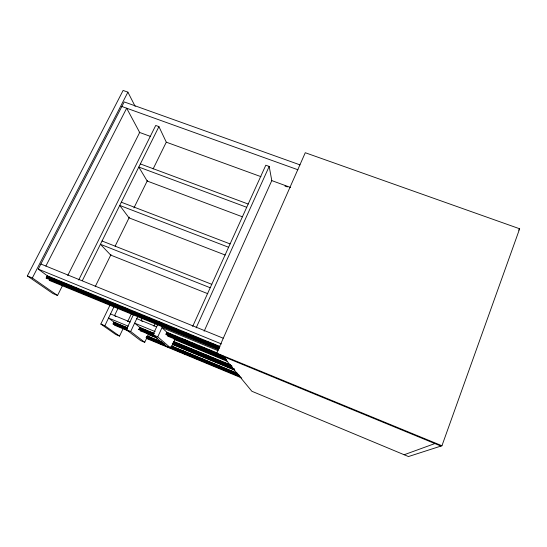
<?xml version="1.0" encoding="UTF-8"?>
<svg xmlns="http://www.w3.org/2000/svg" width="547" height="547" viewBox="0 0 547 547"><rect width="100%" height="100%" fill="white"/><g stroke="black" fill="none" stroke-linecap="round" stroke-linejoin="round"><path stroke-width="0.82" d="M66.618 284.125L67.007 284.194M50.755 277.493L47.329 276.262L46.18 278.149L47.357 275.832L219.983 346.477M49.784 279.202L49.339 280.447L49.647 279.1L52.02 280.071M127.389 328.043L113.967 322.484L113.113 324.022L114.015 322.156L127.369 327.68M115.314 324.398L115.034 325.444L115.396 324.46M154.78 336.09L138.904 329.499L139.861 327.462L154.076 333.328M154.015 333.684L139.806 327.817L138.986 329.561M141.058 329.848L140.736 330.99L141.133 329.916M226.807 360.466L167.58 336.07L167.943 334.832M167.833 335.516L168.011 334.901M223.094 356.446L251.846 391.249L408.472 456.547L441.942 445.75L519.65 228.776L305.274 152.729L216.701 353.136L217.603 354.189L440.957 446.065M214.909 359.106L215.675 359.119M208.099 356.446L208.612 356.364M204.134 331.222L271.791 180.606L269.179 166.425L265.808 165.208L192.667 326.436M196.161 327.858L269.179 166.425M177.488 348.685L176.401 348.227L176.852 348.692M157.604 324.809L152.921 334.867L166.459 346.347L170.931 348.2L175.184 338.894M178.691 337.868L178.541 337.444M169.693 334.032L170.076 333.773L169.926 334.094M169.857 334.026L170.001 333.704L166.821 332.658M223.914 357.095L166.452 333.451L165.864 334.497L226.567 359.529M166.712 332.897L166.897 332.268L217.282 352.986M170.931 348.2L157.748 336.863L162.76 326.053M153.953 326.224L155.027 323.913M133.242 315.072L126.302 329.697L140.654 340.617L144.736 342.313L148.702 333.82M139.806 327.817L142.74 328.781L140.688 328.282M142.22 318.169L141.133 320.474L142.357 321.54M144.736 342.313L130.685 331.509L137.974 316.091M110.125 304.877L100.839 324.056L115.793 334.532L119.547 336.09L123.212 328.398M124.039 326.894L125.885 327.352M127.636 321.643L131.307 313.923M126.179 308.911L126.152 308.446M119.547 336.09L104.846 325.725L114.227 306.272M118.22 307.913L114.528 315.592L115.82 316.61M95.185 286.703L110.986 254.581M115.123 246.171L129.42 217.111M133.933 207.935L147.478 180.407M153.119 168.934L166.288 142.172L158.924 126.61L155.731 125.454L78.686 279.996M82.365 280.577L158.924 126.61M135.171 106.385L127.902 92.156L123.109 90.453L27.35 275.927L52.943 293.561L57.538 295.462L62.508 285.575M67.746 275.497L139.676 132.477L126.665 108.21L45.88 266.054M48.56 276.72L38.29 269.131L124.203 101.92L300.057 164.893M57.538 295.462L32.341 277.979L127.902 92.156M166.199 334.012L166.637 332.829L223.333 356.145M518.624 230.137L519.65 228.776M404.165 454.748L434.879 443.562M210.294 342.969L211.094 343.27M185.16 340.077L186.178 340.514M213.877 344.309L213.474 344.234M121.858 106.48L297.91 169.761M205.433 354.832L206.479 355.297M208.181 355.899L209.145 356.357M139.17 132.292L150.384 136.381M166.404 142.213L260.933 176.654M271.346 180.448L290.573 187.45M284.96 186.062L287.366 186.937M174.117 347.618L173.83 347.591M140.367 163.929L248.188 204.045M246.718 207.292L138.815 167.054L147.17 181.03L242.444 216.824M121.325 202.226L230.096 243.921M228.584 247.258L119.731 205.426L129.044 217.863L225.186 255.025M122.309 306.922L122.74 307.099M188.688 341.581L188.045 341.396L188.407 341.636M102.05 240.995L211.771 284.324M210.219 287.749L100.416 244.277L110.726 255.107L207.785 293.698M150.842 332.309L150.575 332.296M181.536 350.381L181.242 350.347M183.115 351.468L183.539 351.283L183.019 350.996M40.909 264.03L223.108 338.169M38.29 269.131L221.48 343.96M49.695 277.233L57.572 280.454M59.144 281.103L61.51 282.067M63.09 282.717L67.028 284.331M68.601 284.973L70.966 285.937M74.118 287.23L78.843 289.165M80.423 289.807L84.361 291.421M85.934 292.071L88.299 293.035M89.879 293.684L92.238 294.648M95.39 295.941L97.756 296.905M99.328 297.554L105.633 300.132M107.212 300.775L109.571 301.746M111.15 302.388L115.089 304.002M116.668 304.645L119.027 305.616M122.179 306.908L123.759 307.551M126.118 308.515L129.27 309.807M134.001 311.742L136.367 312.713M137.94 313.356L140.305 314.327M143.458 315.612L145.817 316.583M147.396 317.226L150.548 318.518M158.425 321.739L163.156 323.68M164.729 324.323L167.095 325.287M174.185 328.193L176.551 329.157M182.062 331.42L184.428 332.385M186.001 333.027L189.946 334.641M191.518 335.29L193.884 336.255M195.457 336.904L197.823 337.868M206.492 341.417L211.217 343.352M212.79 343.995L215.156 344.966M216.735 345.608L219.094 346.579M47.063 276.413L219.709 347.092M46.905 277.09L219.497 347.783M46.474 277.568L219.162 348.33M67.042 286.231L69.414 287.202M71.001 287.852L73.366 288.823M88.388 294.977L90.761 295.954M92.347 296.597L94.72 297.568M109.742 303.729L112.108 304.7M113.694 305.349L117.646 306.97M131.089 312.474L133.461 313.452M135.041 314.094L138.993 315.715M152.435 321.226L154.808 322.197M169.83 328.35L172.202 329.328M173.782 329.971L176.155 330.949M191.177 337.102L193.549 338.073M195.129 338.723L197.501 339.694M212.523 345.854L214.896 346.825M216.475 347.468L218.848 348.446M46.18 278.149L218.896 348.952M49.497 279.777L218.629 349.123M49.203 280.351L218.479 349.793M218.137 350.73L162.001 327.687L167.553 332.891M136.757 318.675L156.449 326.771M169.18 333.629L171.546 334.6M173.119 335.249L176.264 336.542M180.989 338.484L188.859 341.718M190.431 342.367L192.79 343.338M194.37 343.988L196.729 344.959M199.874 346.251L202.24 347.222M203.812 347.871L210.11 350.456M211.682 351.106L214.041 352.077M216.701 353.136L441.942 445.75M184.811 340.343L187.177 341.314M27.35 275.927L32.341 277.979M166.124 333.937L225.193 358.251M178.794 339.195L181.16 340.166M181.372 340.357L183.744 341.335M167.758 335.448L226.219 359.523M173.898 338.422L225.89 359.837M155.143 331.591L134.644 323.14L140.278 327.803M174.069 339.393L227.696 361.492M110.528 313.944L130.227 322.067M173.823 341.478L230.684 364.938M173.755 341.834L230.595 365.293M139.622 327.974L153.844 333.841M173.584 341.991L232.031 366.121M139.704 328.036L153.912 333.902M173.652 342.053L231.285 365.84M139.464 328.549L153.748 334.477M173.42 342.566L231.887 366.743M139.143 328.986L153.297 334.832M172.948 342.955L232.701 367.639M139.225 329.055L154.227 335.249M173.18 343.085L232.407 367.55M152.921 334.867L157.748 336.863M138.904 329.499L155.416 336.323M172.715 343.468L234.041 368.815M172.36 343.42L234.526 369.15M147.328 333.314L149.693 334.292M151.266 334.942L153.632 335.92M174.137 344.398L178.869 346.354M180.448 347.003L186.753 349.608M188.332 350.265L190.698 351.242M192.277 351.892L194.643 352.87M196.216 353.526L206.472 357.759M208.045 358.415L210.41 359.393M211.99 360.042L215.928 361.67M217.508 362.326L219.873 363.304M221.453 363.953L226.184 365.909M229.337 367.215L231.702 368.193M140.661 330.921L156.463 337.485M172.189 343.988L234.301 369.669M128.272 326.197L108.552 318.039L115.116 322.983M147.991 334.354L157.454 338.265M172.442 344.46L234.752 370.23M147.799 336.138L161.939 341.991M171.368 345.895L237.364 373.218M114.35 322.402L116.689 323.373M147.129 336.214L161.344 342.101M171.608 346.354L237.145 373.485M114.22 322.668L116.559 323.639M113.79 322.621L127.294 328.241M146.787 336.289L164.079 343.448M171.149 346.374L237.938 374.032M113.646 323.147L127.15 328.774M146.644 336.815L164.709 344.302M170.568 346.757L239.333 375.221M113.338 323.557L126.781 329.15M146.35 337.232L165.276 345.109M170.712 347.331L239.121 375.707M113.113 324.022L127.342 329.95M145.967 337.711L240.482 376.856M126.302 329.697L130.685 331.509M158.924 343.14L161.297 344.125M162.876 344.781L165.242 345.759M174.719 349.69L177.084 350.668M178.664 351.324L181.03 352.309M182.609 352.965L184.982 353.943M194.452 357.875L196.824 358.853M198.404 359.509L200.77 360.494M205.508 362.456L207.087 363.105M210.239 364.418L212.612 365.403M214.192 366.052L216.557 367.037M114.952 325.383L129.208 331.325M146.459 338.449L241.808 378.018M100.839 324.056L104.846 325.725M125.653 308.2L125.01 308.029M70.337 285.65L70.789 285.849M206.041 355.242L205.344 354.914M174.534 347.605L173.878 347.249L174.924 347.653M124.347 326.812L123.868 326.573M62.016 282.266L62.529 282.519M67.541 284.44L67.91 284.652M185.549 340.528L185.071 340.097"/></g></svg>
